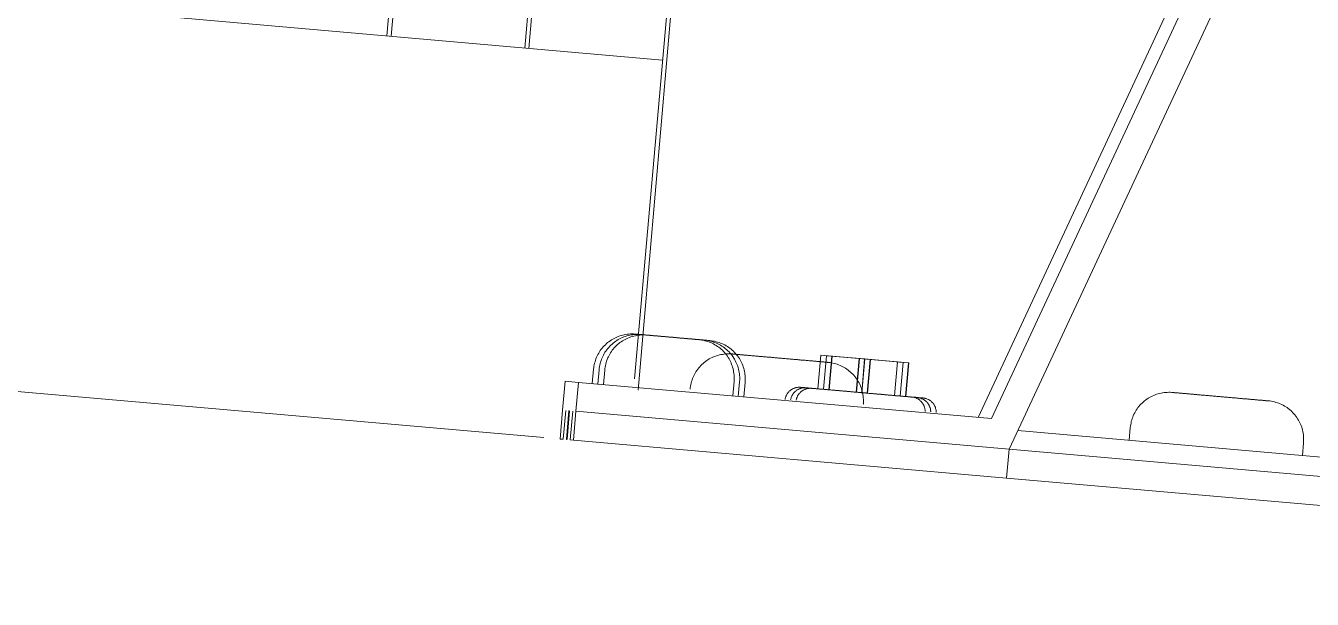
# Model space of a CAD drawing. Header units: metres. Extents: x 4238 to 4687, y -1 to 29.
# Drawn here: x 4342.2519 to 4342.385, y 16.7894 to 16.8488 of the extents above; entities that cross this region are included whole.
import ezdxf

# ---------------------------------------------------------------- set-up
doc = ezdxf.new("R2010")
doc.units = ezdxf.units.M
for name, color, linetype, lineweight in [('A-ROOF', 132, 'Continuous', 5), ('A-ROOF-PATT', 132, 'Continuous', 15), ('Q-SPCQ', 91, 'Continuous', 5)]:
    doc.layers.add(name, color=color, linetype=linetype, lineweight=lineweight)

# ---------------------------------------------------------------- blocks, each defined once
blk = doc.blocks.new('Static Line_Sayfa_Metal Deck_Pan Mount - Up to 15 _ pitch - Max 2 Users-1848787-SECTION - GRIDS C4-C5')
at = {"layer": 'Q-SPCQ'}
for p, q in [((4342.28969, 16.84768), (4342.29092, 16.86187)), ((4342.30396, 16.84643), (4342.30519, 16.86063)), ((4342.28925, 16.84772), (4342.29033, 16.85992)), ((4342.31527, 16.81106), (4342.31946, 16.85938)), ((4342.30353, 16.84647), (4342.3046, 16.85867)), ((4342.31489, 16.81222), (4342.31887, 16.85742)), ((4342.35045, 16.80823), (4342.37297, 16.85654)), ((4342.37435, 16.85642), (4342.35183, 16.80811)), ((4342.35366, 16.80494), (4342.37619, 16.85325)), ((4342.33387, 16.81119), (4342.33418, 16.81467)), ((4342.33388, 16.81119), (4342.33419, 16.81467)), ((4342.33814, 16.81433), (4342.33418, 16.81467)), ((4342.33418, 16.81467), (4342.33419, 16.81467)), ((4342.33419, 16.81467), (4342.33816, 16.81433)), ((4342.33475, 16.81462), (4342.33445, 16.81114)), ((4342.33476, 16.81462), (4342.33446, 16.81114)), ((4342.33871, 16.81428), (4342.33475, 16.81462)), ((4342.33475, 16.81462), (4342.33476, 16.81462)), ((4342.33476, 16.81462), (4342.33873, 16.81428)), ((4342.33533, 16.81457), (4342.33502, 16.81109)), ((4342.33534, 16.81457), (4342.33503, 16.81109)), ((4342.33929, 16.81423), (4342.33533, 16.81457)), ((4342.33533, 16.81457), (4342.33534, 16.81457)), ((4342.33534, 16.81457), (4342.33931, 16.81423)), ((4342.33783, 16.81084), (4342.33814, 16.81433)), ((4342.33816, 16.81433), (4342.33785, 16.81084)), ((4342.34211, 16.81398), (4342.33814, 16.81433)), ((4342.33816, 16.81433), (4342.34212, 16.81398)), ((4342.33841, 16.81079), (4342.33871, 16.81428)), ((4342.33873, 16.81428), (4342.33843, 16.81079)), ((4342.34268, 16.81393), (4342.33871, 16.81428)), ((4342.33873, 16.81428), (4342.34269, 16.81393)), ((4342.33898, 16.81074), (4342.33929, 16.81423)), ((4342.33931, 16.81423), (4342.339, 16.81074)), ((4342.34326, 16.81388), (4342.33929, 16.81423)), ((4342.33931, 16.81423), (4342.34327, 16.81388)), ((4342.3418, 16.81049), (4342.34211, 16.81398)), ((4342.34181, 16.81049), (4342.34212, 16.81398)), ((4342.34212, 16.81398), (4342.34211, 16.81398)), ((4342.34268, 16.81393), (4342.34238, 16.81044)), ((4342.34269, 16.81393), (4342.34239, 16.81044)), ((4342.34269, 16.81393), (4342.34268, 16.81393)), ((4342.31065, 16.81322), (4342.31052, 16.81173)), ((4342.31122, 16.81317), (4342.31109, 16.81168)), ((4342.3118, 16.81312), (4342.31167, 16.81163)), ((4342.34326, 16.81388), (4342.34295, 16.81039)), ((4342.34327, 16.81388), (4342.34296, 16.81039)), ((4342.34327, 16.81388), (4342.34326, 16.81388)), ((4342.30745, 16.80898), (4342.30771, 16.81197)), ((4342.30909, 16.81185), (4342.30771, 16.81197)), ((4342.30909, 16.81185), (4342.30883, 16.80886)), ((4342.35183, 16.80811), (4342.30909, 16.81185)), ((4342.32506, 16.81045), (4342.32519, 16.81195)), ((4342.32563, 16.8104), (4342.32576, 16.8119)), ((4342.32621, 16.81035), (4342.32634, 16.81185)), ((4342.33388, 16.81119), (4342.33387, 16.81119)), ((4342.33387, 16.81119), (4342.33783, 16.81084)), ((4342.33785, 16.81084), (4342.33388, 16.81119)), ((4342.33446, 16.81114), (4342.33445, 16.81114)), ((4342.33445, 16.81114), (4342.33841, 16.81079)), ((4342.33843, 16.81079), (4342.33446, 16.81114)), ((4342.33503, 16.81109), (4342.33502, 16.81109)), ((4342.33502, 16.81109), (4342.33898, 16.81074)), ((4342.339, 16.81074), (4342.33503, 16.81109)), ((4342.33783, 16.81084), (4342.3418, 16.81049)), ((4342.34181, 16.81049), (4342.33785, 16.81084)), ((4342.33841, 16.81079), (4342.34238, 16.81044)), ((4342.34239, 16.81044), (4342.33843, 16.81079)), ((4342.33898, 16.81074), (4342.34295, 16.81039)), ((4342.34296, 16.81039), (4342.339, 16.81074)), ((4342.3418, 16.81049), (4342.34181, 16.81049)), ((4342.34238, 16.81044), (4342.34239, 16.81044)), ((4342.34295, 16.81039), (4342.34296, 16.81039)), ((4342.30745, 16.80898), (4342.30719, 16.80599)), ((4342.30751, 16.80597), (4342.30777, 16.80895)), ((4342.3081, 16.80893), (4342.30784, 16.80594)), ((4342.30817, 16.80892), (4342.30791, 16.80593)), ((4342.30824, 16.8059), (4342.3085, 16.80889)), ((4342.30883, 16.80886), (4342.30857, 16.80587)), ((4342.30883, 16.80886), (4342.35366, 16.80494)), ((4342.30883, 16.80886), (4342.35366, 16.80494)), ((4342.30751, 16.80597), (4342.30719, 16.80599)), ((4342.30788, 16.80593), (4342.30784, 16.80594)), ((4342.30857, 16.80587), (4342.30824, 16.8059)), ((4342.5046, 16.79374), (4342.35456, 16.80687)), ((4342.36621, 16.80717), (4342.36609, 16.80586)), ((4342.3534, 16.80195), (4342.30857, 16.80587)), ((4342.35366, 16.80494), (4342.3534, 16.80195)), ((4342.50443, 16.79175), (4342.35366, 16.80494)), ((4342.51439, 16.79088), (4342.35366, 16.80494)), ((4342.38402, 16.80429), (4342.38414, 16.8056)), ((4342.51413, 16.78789), (4342.3534, 16.80195))]:
    blk.add_line(p, q, dxfattribs=at)
at = {"layer": 'Q-SPCQ', "flags": 128}
for points in [[(4342.31065, 16.81322), (4342.31067, 16.81338), (4342.31069, 16.81354), (4342.31072, 16.81369), (4342.31075, 16.81385), (4342.3108, 16.814), (4342.31085, 16.81416), (4342.3109, 16.81431), (4342.31096, 16.81446), (4342.31103, 16.8146), (4342.3111, 16.81474), (4342.31118, 16.81488), (4342.31126, 16.81502), (4342.31135, 16.81515), (4342.31144, 16.81528), (4342.31154, 16.81541), (4342.31164, 16.81553), (4342.31175, 16.81565), (4342.31187, 16.81576), (4342.31198, 16.81587), (4342.31211, 16.81597), (4342.31223, 16.81607), (4342.31236, 16.81616), (4342.3125, 16.81625), (4342.31263, 16.81634), (4342.31277, 16.81641), (4342.31292, 16.81648), (4342.31306, 16.81655), (4342.31321, 16.81661), (4342.31336, 16.81666), (4342.31351, 16.81671), (4342.31367, 16.81675), (4342.31382, 16.81679), (4342.31398, 16.81682), (4342.31414, 16.81684), (4342.3143, 16.81686), (4342.31446, 16.81687), (4342.31462, 16.81687), (4342.31478, 16.81687), (4342.31494, 16.81686), (4342.31498, 16.81686)], [(4342.31122, 16.81317), (4342.31124, 16.81333), (4342.31126, 16.81349), (4342.31129, 16.81364), (4342.31133, 16.8138), (4342.31137, 16.81395), (4342.31142, 16.81411), (4342.31147, 16.81426), (4342.31154, 16.81441), (4342.3116, 16.81455), (4342.31167, 16.81469), (4342.31175, 16.81483), (4342.31183, 16.81497), (4342.31192, 16.8151), (4342.31202, 16.81523), (4342.31212, 16.81536), (4342.31222, 16.81548), (4342.31233, 16.8156), (4342.31244, 16.81571), (4342.31256, 16.81582), (4342.31268, 16.81592), (4342.31281, 16.81602), (4342.31294, 16.81611), (4342.31307, 16.8162), (4342.31321, 16.81629), (4342.31335, 16.81636), (4342.31349, 16.81643), (4342.31364, 16.8165), (4342.31379, 16.81656), (4342.31394, 16.81661), (4342.31409, 16.81666), (4342.31424, 16.8167), (4342.3144, 16.81674), (4342.31456, 16.81677), (4342.31472, 16.81679), (4342.31487, 16.81681), (4342.31503, 16.81682), (4342.31519, 16.81682), (4342.31535, 16.81682), (4342.31551, 16.81681), (4342.31556, 16.81681)], [(4342.3118, 16.81312), (4342.31182, 16.81328), (4342.31184, 16.81344), (4342.31187, 16.81359), (4342.31191, 16.81375), (4342.31195, 16.8139), (4342.312, 16.81406), (4342.31205, 16.81421), (4342.31211, 16.81436), (4342.31218, 16.8145), (4342.31225, 16.81464), (4342.31233, 16.81478), (4342.31241, 16.81492), (4342.3125, 16.81505), (4342.31259, 16.81518), (4342.31269, 16.81531), (4342.3128, 16.81543), (4342.3129, 16.81555), (4342.31302, 16.81566), (4342.31314, 16.81577), (4342.31326, 16.81587), (4342.31338, 16.81597), (4342.31351, 16.81606), (4342.31365, 16.81615), (4342.31378, 16.81623), (4342.31392, 16.81631), (4342.31407, 16.81638), (4342.31421, 16.81645), (4342.31436, 16.81651), (4342.31451, 16.81656), (4342.31466, 16.81661), (4342.31482, 16.81665), (4342.31498, 16.81669), (4342.31513, 16.81672), (4342.31529, 16.81674), (4342.31545, 16.81676), (4342.31561, 16.81677), (4342.31577, 16.81677), (4342.31593, 16.81677), (4342.31609, 16.81676), (4342.31613, 16.81676)], [(4342.31498, 16.81686), (4342.31499, 16.81686), (4342.31501, 16.81685), (4342.31502, 16.81685), (4342.31505, 16.81685), (4342.31508, 16.81685), (4342.31511, 16.81684), (4342.31515, 16.81684), (4342.31519, 16.81684), (4342.31524, 16.81683), (4342.31529, 16.81683), (4342.31535, 16.81682), (4342.31542, 16.81682), (4342.31548, 16.81681), (4342.31556, 16.81681), (4342.31563, 16.8168), (4342.31571, 16.81679), (4342.3158, 16.81678), (4342.31589, 16.81678), (4342.31598, 16.81677), (4342.31607, 16.81676), (4342.31617, 16.81675), (4342.31628, 16.81674), (4342.31638, 16.81673), (4342.31649, 16.81672), (4342.3166, 16.81671), (4342.31672, 16.8167), (4342.31684, 16.81669), (4342.31695, 16.81668), (4342.31708, 16.81667), (4342.3172, 16.81666), (4342.31732, 16.81665), (4342.31745, 16.81664), (4342.31758, 16.81663), (4342.31771, 16.81662), (4342.31784, 16.81661), (4342.31797, 16.81659), (4342.3181, 16.81658), (4342.31823, 16.81657), (4342.31826, 16.81657)], [(4342.31828, 16.81657), (4342.31814, 16.81658), (4342.31801, 16.81659), (4342.31788, 16.8166), (4342.31775, 16.81661), (4342.31762, 16.81663), (4342.31749, 16.81664), (4342.31737, 16.81665), (4342.31724, 16.81666), (4342.31712, 16.81667), (4342.317, 16.81668), (4342.31687, 16.81669), (4342.31676, 16.8167), (4342.31664, 16.81671), (4342.31653, 16.81672), (4342.31642, 16.81673), (4342.31631, 16.81674), (4342.31621, 16.81675), (4342.31611, 16.81676), (4342.31601, 16.81677), (4342.31592, 16.81677), (4342.31583, 16.81678), (4342.31574, 16.81679), (4342.31566, 16.8168), (4342.31558, 16.8168), (4342.31551, 16.81681), (4342.31544, 16.81682), (4342.31537, 16.81682), (4342.31531, 16.81683), (4342.31526, 16.81683), (4342.31521, 16.81684), (4342.31516, 16.81684), (4342.31512, 16.81684), (4342.31509, 16.81685), (4342.31506, 16.81685), (4342.31503, 16.81685), (4342.31501, 16.81685), (4342.315, 16.81685), (4342.31499, 16.81686)], [(4342.31556, 16.81681), (4342.31557, 16.8168), (4342.31558, 16.8168), (4342.3156, 16.8168), (4342.31562, 16.8168), (4342.31565, 16.8168), (4342.31568, 16.81679), (4342.31572, 16.81679), (4342.31577, 16.81679), (4342.31582, 16.81678), (4342.31587, 16.81678), (4342.31593, 16.81677), (4342.31599, 16.81677), (4342.31606, 16.81676), (4342.31613, 16.81676), (4342.31621, 16.81675), (4342.31629, 16.81674), (4342.31637, 16.81673), (4342.31646, 16.81673), (4342.31655, 16.81672), (4342.31665, 16.81671), (4342.31675, 16.8167), (4342.31685, 16.81669), (4342.31696, 16.81668), (4342.31707, 16.81667), (4342.31718, 16.81666), (4342.31729, 16.81665), (4342.31741, 16.81664), (4342.31753, 16.81663), (4342.31765, 16.81662), (4342.31778, 16.81661), (4342.3179, 16.8166), (4342.31803, 16.81659), (4342.31815, 16.81658), (4342.31828, 16.81657), (4342.31841, 16.81656), (4342.31854, 16.81654), (4342.31868, 16.81653), (4342.31881, 16.81652), (4342.31883, 16.81652)], [(4342.31885, 16.81652), (4342.31872, 16.81653), (4342.31859, 16.81654), (4342.31846, 16.81655), (4342.31833, 16.81656), (4342.3182, 16.81657), (4342.31807, 16.81659), (4342.31794, 16.8166), (4342.31782, 16.81661), (4342.31769, 16.81662), (4342.31757, 16.81663), (4342.31745, 16.81664), (4342.31733, 16.81665), (4342.31722, 16.81666), (4342.3171, 16.81667), (4342.31699, 16.81668), (4342.31689, 16.81669), (4342.31678, 16.8167), (4342.31668, 16.81671), (4342.31658, 16.81672), (4342.31649, 16.81672), (4342.3164, 16.81673), (4342.31632, 16.81674), (4342.31623, 16.81675), (4342.31616, 16.81675), (4342.31608, 16.81676), (4342.31601, 16.81677), (4342.31595, 16.81677), (4342.31589, 16.81678), (4342.31583, 16.81678), (4342.31578, 16.81679), (4342.31574, 16.81679), (4342.3157, 16.81679), (4342.31566, 16.8168), (4342.31563, 16.8168), (4342.31561, 16.8168), (4342.31559, 16.8168), (4342.31557, 16.8168), (4342.31556, 16.81681)], [(4342.31613, 16.81676), (4342.31614, 16.81675), (4342.31616, 16.81675), (4342.31617, 16.81675), (4342.3162, 16.81675), (4342.31623, 16.81675), (4342.31626, 16.81674), (4342.3163, 16.81674), (4342.31634, 16.81674), (4342.31639, 16.81673), (4342.31645, 16.81673), (4342.3165, 16.81672), (4342.31657, 16.81672), (4342.31663, 16.81671), (4342.31671, 16.81671), (4342.31678, 16.8167), (4342.31686, 16.81669), (4342.31695, 16.81668), (4342.31704, 16.81668), (4342.31713, 16.81667), (4342.31722, 16.81666), (4342.31732, 16.81665), (4342.31743, 16.81664), (4342.31753, 16.81663), (4342.31764, 16.81662), (4342.31775, 16.81661), (4342.31787, 16.8166), (4342.31799, 16.81659), (4342.31811, 16.81658), (4342.31823, 16.81657), (4342.31835, 16.81656), (4342.31848, 16.81655), (4342.3186, 16.81654), (4342.31873, 16.81653), (4342.31886, 16.81652), (4342.31899, 16.81651), (4342.31912, 16.81649), (4342.31925, 16.81648), (4342.31938, 16.81647), (4342.31941, 16.81647)], [(4342.31943, 16.81647), (4342.31929, 16.81648), (4342.31916, 16.81649), (4342.31903, 16.8165), (4342.3189, 16.81651), (4342.31877, 16.81652), (4342.31864, 16.81654), (4342.31852, 16.81655), (4342.31839, 16.81656), (4342.31827, 16.81657), (4342.31815, 16.81658), (4342.31803, 16.81659), (4342.31791, 16.8166), (4342.31779, 16.81661), (4342.31768, 16.81662), (4342.31757, 16.81663), (4342.31746, 16.81664), (4342.31736, 16.81665), (4342.31726, 16.81666), (4342.31716, 16.81667), (4342.31707, 16.81667), (4342.31698, 16.81668), (4342.31689, 16.81669), (4342.31681, 16.8167), (4342.31673, 16.8167), (4342.31666, 16.81671), (4342.31659, 16.81672), (4342.31652, 16.81672), (4342.31646, 16.81673), (4342.31641, 16.81673), (4342.31636, 16.81674), (4342.31631, 16.81674), (4342.31627, 16.81674), (4342.31624, 16.81675), (4342.31621, 16.81675), (4342.31618, 16.81675), (4342.31616, 16.81675), (4342.31615, 16.81675), (4342.31614, 16.81676)], [(4342.31826, 16.81657), (4342.31839, 16.81656), (4342.31852, 16.81655), (4342.31865, 16.81654), (4342.31878, 16.81652), (4342.31891, 16.81651), (4342.31904, 16.8165), (4342.31917, 16.81649), (4342.31929, 16.81648), (4342.31942, 16.81647), (4342.31954, 16.81646), (4342.31966, 16.81645), (4342.31978, 16.81644), (4342.31989, 16.81643), (4342.32001, 16.81642), (4342.32012, 16.81641), (4342.32022, 16.8164), (4342.32033, 16.81639), (4342.32043, 16.81638), (4342.32052, 16.81637), (4342.32062, 16.81636), (4342.32071, 16.81636), (4342.32079, 16.81635), (4342.32088, 16.81634), (4342.32095, 16.81633), (4342.32103, 16.81633), (4342.3211, 16.81632), (4342.32116, 16.81632), (4342.32122, 16.81631), (4342.32128, 16.81631), (4342.32133, 16.8163), (4342.32137, 16.8163), (4342.32141, 16.81629), (4342.32145, 16.81629), (4342.32148, 16.81629), (4342.3215, 16.81629), (4342.32152, 16.81628), (4342.32154, 16.81628), (4342.32155, 16.81628)], [(4342.32155, 16.81628), (4342.32154, 16.81628), (4342.32153, 16.81628), (4342.32151, 16.81628), (4342.32149, 16.81629), (4342.32146, 16.81629), (4342.32142, 16.81629), (4342.32139, 16.8163), (4342.32134, 16.8163), (4342.32129, 16.8163), (4342.32124, 16.81631), (4342.32118, 16.81631), (4342.32112, 16.81632), (4342.32105, 16.81633), (4342.32098, 16.81633), (4342.3209, 16.81634), (4342.32082, 16.81635), (4342.32074, 16.81635), (4342.32065, 16.81636), (4342.32056, 16.81637), (4342.32046, 16.81638), (4342.32036, 16.81639), (4342.32026, 16.81639), (4342.32015, 16.8164), (4342.32004, 16.81641), (4342.31993, 16.81642), (4342.31982, 16.81643), (4342.3197, 16.81644), (4342.31958, 16.81645), (4342.31946, 16.81646), (4342.31933, 16.81648), (4342.31921, 16.81649), (4342.31908, 16.8165), (4342.31895, 16.81651), (4342.31883, 16.81652), (4342.3187, 16.81653), (4342.31856, 16.81654), (4342.31843, 16.81655), (4342.3183, 16.81657), (4342.31828, 16.81657)], [(4342.31883, 16.81652), (4342.31897, 16.81651), (4342.3191, 16.8165), (4342.31923, 16.81648), (4342.31936, 16.81647), (4342.31949, 16.81646), (4342.31962, 16.81645), (4342.31974, 16.81644), (4342.31987, 16.81643), (4342.31999, 16.81642), (4342.32011, 16.81641), (4342.32023, 16.8164), (4342.32035, 16.81639), (4342.32047, 16.81638), (4342.32058, 16.81637), (4342.32069, 16.81636), (4342.3208, 16.81635), (4342.3209, 16.81634), (4342.321, 16.81633), (4342.3211, 16.81632), (4342.32119, 16.81631), (4342.32128, 16.8163), (4342.32137, 16.8163), (4342.32145, 16.81629), (4342.32153, 16.81628), (4342.3216, 16.81628), (4342.32167, 16.81627), (4342.32174, 16.81627), (4342.3218, 16.81626), (4342.32185, 16.81626), (4342.3219, 16.81625), (4342.32195, 16.81625), (4342.32199, 16.81624), (4342.32202, 16.81624), (4342.32205, 16.81624), (4342.32208, 16.81624), (4342.3221, 16.81623), (4342.32211, 16.81623), (4342.32212, 16.81623)], [(4342.32213, 16.81623), (4342.32212, 16.81623), (4342.3221, 16.81623), (4342.32209, 16.81623), (4342.32206, 16.81624), (4342.32203, 16.81624), (4342.322, 16.81624), (4342.32196, 16.81625), (4342.32192, 16.81625), (4342.32187, 16.81625), (4342.32181, 16.81626), (4342.32176, 16.81626), (4342.32169, 16.81627), (4342.32163, 16.81627), (4342.32155, 16.81628), (4342.32148, 16.81629), (4342.3214, 16.81629), (4342.32131, 16.8163), (4342.32122, 16.81631), (4342.32113, 16.81632), (4342.32104, 16.81633), (4342.32094, 16.81634), (4342.32083, 16.81634), (4342.32073, 16.81635), (4342.32062, 16.81636), (4342.32051, 16.81637), (4342.32039, 16.81638), (4342.32027, 16.81639), (4342.32015, 16.8164), (4342.32003, 16.81641), (4342.31991, 16.81643), (4342.31978, 16.81644), (4342.31966, 16.81645), (4342.31953, 16.81646), (4342.3194, 16.81647), (4342.31927, 16.81648), (4342.31914, 16.81649), (4342.31901, 16.8165), (4342.31888, 16.81652), (4342.31885, 16.81652)], [(4342.31941, 16.81647), (4342.31954, 16.81646), (4342.31967, 16.81645), (4342.3198, 16.81643), (4342.31993, 16.81642), (4342.32006, 16.81641), (4342.32019, 16.8164), (4342.32032, 16.81639), (4342.32044, 16.81638), (4342.32057, 16.81637), (4342.32069, 16.81636), (4342.32081, 16.81635), (4342.32093, 16.81634), (4342.32104, 16.81633), (4342.32116, 16.81632), (4342.32127, 16.81631), (4342.32137, 16.8163), (4342.32148, 16.81629), (4342.32158, 16.81628), (4342.32168, 16.81627), (4342.32177, 16.81626), (4342.32186, 16.81625), (4342.32194, 16.81625), (4342.32203, 16.81624), (4342.3221, 16.81623), (4342.32218, 16.81623), (4342.32225, 16.81622), (4342.32231, 16.81621), (4342.32237, 16.81621), (4342.32243, 16.8162), (4342.32248, 16.8162), (4342.32252, 16.8162), (4342.32256, 16.81619), (4342.3226, 16.81619), (4342.32263, 16.81619), (4342.32265, 16.81618), (4342.32267, 16.81618), (4342.32269, 16.81618), (4342.3227, 16.81618)], [(4342.3227, 16.81618), (4342.32269, 16.81618), (4342.32268, 16.81618), (4342.32266, 16.81618), (4342.32264, 16.81619), (4342.32261, 16.81619), (4342.32258, 16.81619), (4342.32254, 16.8162), (4342.32249, 16.8162), (4342.32244, 16.8162), (4342.32239, 16.81621), (4342.32233, 16.81621), (4342.32227, 16.81622), (4342.3222, 16.81622), (4342.32213, 16.81623), (4342.32205, 16.81624), (4342.32197, 16.81624), (4342.32189, 16.81625), (4342.3218, 16.81626), (4342.32171, 16.81627), (4342.32161, 16.81628), (4342.32151, 16.81628), (4342.32141, 16.81629), (4342.3213, 16.8163), (4342.32119, 16.81631), (4342.32108, 16.81632), (4342.32097, 16.81633), (4342.32085, 16.81634), (4342.32073, 16.81635), (4342.32061, 16.81636), (4342.32048, 16.81637), (4342.32036, 16.81639), (4342.32023, 16.8164), (4342.32011, 16.81641), (4342.31998, 16.81642), (4342.31985, 16.81643), (4342.31972, 16.81644), (4342.31958, 16.81645), (4342.31945, 16.81646), (4342.31943, 16.81647)], [(4342.32155, 16.81628), (4342.32171, 16.81626), (4342.32187, 16.81624), (4342.32203, 16.81621), (4342.32218, 16.81617), (4342.32234, 16.81613), (4342.32249, 16.81608), (4342.32264, 16.81603), (4342.32279, 16.81597), (4342.32293, 16.8159), (4342.32308, 16.81583), (4342.32322, 16.81575), (4342.32335, 16.81567), (4342.32349, 16.81558), (4342.32362, 16.81549), (4342.32374, 16.81539), (4342.32386, 16.81528), (4342.32398, 16.81518), (4342.32409, 16.81506), (4342.3242, 16.81494), (4342.32431, 16.81482), (4342.3244, 16.8147), (4342.3245, 16.81457), (4342.32459, 16.81443), (4342.32467, 16.8143), (4342.32475, 16.81416), (4342.32482, 16.81401), (4342.32488, 16.81387), (4342.32494, 16.81372), (4342.325, 16.81357), (4342.32504, 16.81342), (4342.32509, 16.81326), (4342.32512, 16.8131), (4342.32515, 16.81295), (4342.32517, 16.81279), (4342.32519, 16.81263), (4342.3252, 16.81247), (4342.3252, 16.81231), (4342.3252, 16.81215), (4342.32519, 16.81199), (4342.32519, 16.81195)], [(4342.32213, 16.81623), (4342.32229, 16.81621), (4342.32245, 16.81619), (4342.3226, 16.81616), (4342.32276, 16.81612), (4342.32291, 16.81608), (4342.32306, 16.81603), (4342.32322, 16.81598), (4342.32336, 16.81592), (4342.32351, 16.81585), (4342.32365, 16.81578), (4342.32379, 16.8157), (4342.32393, 16.81562), (4342.32406, 16.81553), (4342.32419, 16.81544), (4342.32432, 16.81534), (4342.32444, 16.81523), (4342.32456, 16.81513), (4342.32467, 16.81501), (4342.32478, 16.81489), (4342.32488, 16.81477), (4342.32498, 16.81465), (4342.32507, 16.81452), (4342.32516, 16.81438), (4342.32524, 16.81425), (4342.32532, 16.81411), (4342.32539, 16.81396), (4342.32546, 16.81382), (4342.32552, 16.81367), (4342.32557, 16.81352), (4342.32562, 16.81337), (4342.32566, 16.81321), (4342.3257, 16.81305), (4342.32573, 16.8129), (4342.32575, 16.81274), (4342.32577, 16.81258), (4342.32578, 16.81242), (4342.32578, 16.81226), (4342.32578, 16.8121), (4342.32577, 16.81194), (4342.32576, 16.8119)], [(4342.3227, 16.81618), (4342.32286, 16.81616), (4342.32302, 16.81614), (4342.32318, 16.81611), (4342.32333, 16.81607), (4342.32349, 16.81603), (4342.32364, 16.81598), (4342.32379, 16.81593), (4342.32394, 16.81587), (4342.32408, 16.8158), (4342.32423, 16.81573), (4342.32437, 16.81565), (4342.3245, 16.81557), (4342.32464, 16.81548), (4342.32477, 16.81539), (4342.32489, 16.81529), (4342.32501, 16.81518), (4342.32513, 16.81508), (4342.32524, 16.81496), (4342.32535, 16.81484), (4342.32546, 16.81472), (4342.32555, 16.8146), (4342.32565, 16.81447), (4342.32574, 16.81433), (4342.32582, 16.8142), (4342.3259, 16.81406), (4342.32597, 16.81391), (4342.32603, 16.81377), (4342.32609, 16.81362), (4342.32615, 16.81347), (4342.32619, 16.81331), (4342.32624, 16.81316), (4342.32627, 16.813), (4342.3263, 16.81285), (4342.32632, 16.81269), (4342.32634, 16.81253), (4342.32635, 16.81237), (4342.32635, 16.81221), (4342.32635, 16.81205), (4342.32634, 16.81189), (4342.32634, 16.81185)], [(4342.32064, 16.81116), (4342.32066, 16.81132), (4342.32068, 16.81147), (4342.32071, 16.81163), (4342.32075, 16.81179), (4342.32079, 16.81194), (4342.32084, 16.8121), (4342.32089, 16.81225), (4342.32095, 16.81239), (4342.32102, 16.81254), (4342.32109, 16.81268), (4342.32117, 16.81282), (4342.32125, 16.81296), (4342.32134, 16.81309), (4342.32144, 16.81322), (4342.32154, 16.81335), (4342.32164, 16.81347), (4342.32175, 16.81359), (4342.32186, 16.8137), (4342.32198, 16.81381), (4342.3221, 16.81391), (4342.32223, 16.81401), (4342.32236, 16.81411), (4342.32249, 16.8142), (4342.32263, 16.81428), (4342.32277, 16.81436), (4342.32291, 16.81443), (4342.32306, 16.81449), (4342.32321, 16.81455), (4342.32336, 16.81461), (4342.32351, 16.81465), (4342.32367, 16.8147), (4342.32382, 16.81473), (4342.32398, 16.81476), (4342.32414, 16.81478), (4342.3243, 16.8148), (4342.32446, 16.81481), (4342.32462, 16.81481), (4342.32478, 16.81481), (4342.32494, 16.8148), (4342.32498, 16.8148)], [(4342.33493, 16.81393), (4342.33491, 16.81393), (4342.33489, 16.81393), (4342.33487, 16.81393), (4342.33483, 16.81394), (4342.33479, 16.81394), (4342.33474, 16.81395), (4342.33468, 16.81395), (4342.33461, 16.81396), (4342.33454, 16.81396), (4342.33446, 16.81397), (4342.33437, 16.81398), (4342.33427, 16.81399), (4342.33417, 16.814), (4342.33406, 16.81401), (4342.33395, 16.81402), (4342.33382, 16.81403), (4342.3337, 16.81404), (4342.33356, 16.81405), (4342.33342, 16.81406), (4342.33328, 16.81407), (4342.33313, 16.81409), (4342.33297, 16.8141), (4342.33281, 16.81411), (4342.33264, 16.81413), (4342.33247, 16.81414), (4342.3323, 16.81416), (4342.33212, 16.81417), (4342.33194, 16.81419), (4342.33176, 16.81421), (4342.33157, 16.81422), (4342.33138, 16.81424), (4342.33119, 16.81426), (4342.331, 16.81427), (4342.3308, 16.81429), (4342.33061, 16.81431), (4342.33041, 16.81433), (4342.33021, 16.81434), (4342.33001, 16.81436), (4342.32981, 16.81438), (4342.32961, 16.81439), (4342.32941, 16.81441), (4342.32922, 16.81443), (4342.32902, 16.81445), (4342.32883, 16.81446), (4342.32863, 16.81448), (4342.32844, 16.8145), (4342.32825, 16.81451), (4342.32807, 16.81453), (4342.32789, 16.81455), (4342.32771, 16.81456), (4342.32753, 16.81458), (4342.32736, 16.81459), (4342.32719, 16.81461), (4342.32703, 16.81462), (4342.32687, 16.81463), (4342.32672, 16.81465), (4342.32657, 16.81466), (4342.32643, 16.81467), (4342.32629, 16.81469), (4342.32616, 16.8147), (4342.32603, 16.81471), (4342.32591, 16.81472), (4342.3258, 16.81473), (4342.32569, 16.81474), (4342.3256, 16.81475), (4342.3255, 16.81475), (4342.32542, 16.81476), (4342.32534, 16.81477), (4342.32527, 16.81477), (4342.32521, 16.81478), (4342.32515, 16.81478), (4342.3251, 16.81479), (4342.32506, 16.81479), (4342.32503, 16.8148), (4342.32501, 16.8148), (4342.32499, 16.8148), (4342.32498, 16.8148)], [(4342.32499, 16.8148), (4342.325, 16.8148), (4342.32502, 16.8148), (4342.32505, 16.81479), (4342.32508, 16.81479), (4342.32513, 16.81479), (4342.32518, 16.81478), (4342.32524, 16.81478), (4342.3253, 16.81477), (4342.32538, 16.81477), (4342.32546, 16.81476), (4342.32555, 16.81475), (4342.32564, 16.81474), (4342.32574, 16.81473), (4342.32585, 16.81472), (4342.32597, 16.81471), (4342.32609, 16.8147), (4342.32622, 16.81469), (4342.32635, 16.81468), (4342.32649, 16.81467), (4342.32664, 16.81465), (4342.32679, 16.81464), (4342.32694, 16.81463), (4342.3271, 16.81461), (4342.32727, 16.8146), (4342.32744, 16.81458), (4342.32761, 16.81457), (4342.32779, 16.81455), (4342.32797, 16.81454), (4342.32815, 16.81452), (4342.32834, 16.81451), (4342.32853, 16.81449), (4342.32872, 16.81447), (4342.32892, 16.81446), (4342.32911, 16.81444), (4342.32931, 16.81442), (4342.32951, 16.8144), (4342.3297, 16.81439), (4342.3299, 16.81437), (4342.3301, 16.81435), (4342.3303, 16.81433), (4342.3305, 16.81432), (4342.3307, 16.8143), (4342.33089, 16.81428), (4342.33109, 16.81427), (4342.33128, 16.81425), (4342.33147, 16.81423), (4342.33166, 16.81422), (4342.33184, 16.8142), (4342.33203, 16.81418), (4342.33221, 16.81417), (4342.33238, 16.81415), (4342.33255, 16.81414), (4342.33272, 16.81412), (4342.33288, 16.81411), (4342.33304, 16.81409), (4342.3332, 16.81408), (4342.33334, 16.81407), (4342.33349, 16.81406), (4342.33362, 16.81404), (4342.33376, 16.81403), (4342.33388, 16.81402), (4342.334, 16.81401), (4342.33411, 16.814), (4342.33422, 16.81399), (4342.33432, 16.81398), (4342.33441, 16.81397), (4342.33449, 16.81397), (4342.33457, 16.81396), (4342.33464, 16.81395), (4342.33471, 16.81395), (4342.33476, 16.81394), (4342.33481, 16.81394), (4342.33485, 16.81394), (4342.33488, 16.81393), (4342.3349, 16.81393), (4342.33492, 16.81393), (4342.33493, 16.81393)], [(4342.33493, 16.81393), (4342.33509, 16.81391), (4342.33525, 16.81389), (4342.33541, 16.81386), (4342.33556, 16.81382), (4342.33572, 16.81378), (4342.33587, 16.81373), (4342.33602, 16.81368), (4342.33617, 16.81362), (4342.33631, 16.81355), (4342.33646, 16.81348), (4342.3366, 16.8134), (4342.33673, 16.81332), (4342.33687, 16.81323), (4342.337, 16.81313), (4342.33712, 16.81303), (4342.33725, 16.81293), (4342.33736, 16.81282), (4342.33748, 16.81271), (4342.33758, 16.81259), (4342.33769, 16.81247), (4342.33779, 16.81234), (4342.33788, 16.81221), (4342.33797, 16.81208), (4342.33805, 16.81194), (4342.33813, 16.8118), (4342.3382, 16.81166), (4342.33827, 16.81151), (4342.33833, 16.81136), (4342.33838, 16.81121), (4342.33843, 16.81106), (4342.33847, 16.8109), (4342.33851, 16.81075), (4342.33853, 16.81059), (4342.33856, 16.81043), (4342.33857, 16.81027), (4342.33858, 16.81011), (4342.33859, 16.80995), (4342.33859, 16.80979), (4342.33858, 16.80963), (4342.33857, 16.80959)], [(4342.33047, 16.8101), (4342.33048, 16.81016), (4342.33049, 16.81022), (4342.33051, 16.81028), (4342.33053, 16.81033), (4342.33055, 16.81039), (4342.33057, 16.81044), (4342.3306, 16.8105), (4342.33062, 16.81055), (4342.33065, 16.81061), (4342.33068, 16.81066), (4342.33072, 16.81071), (4342.33075, 16.81076), (4342.33079, 16.8108), (4342.33083, 16.81085), (4342.33087, 16.81089), (4342.33091, 16.81093), (4342.33096, 16.81097), (4342.331, 16.81101), (4342.33105, 16.81105), (4342.3311, 16.81109), (4342.33115, 16.81112), (4342.3312, 16.81115), (4342.33125, 16.81118), (4342.33131, 16.81121), (4342.33136, 16.81123), (4342.33142, 16.81125), (4342.33147, 16.81127), (4342.33153, 16.81129), (4342.33159, 16.81131), (4342.33165, 16.81132), (4342.3317, 16.81133), (4342.33176, 16.81134), (4342.33182, 16.81135), (4342.33188, 16.81135), (4342.33194, 16.81135), (4342.332, 16.81135), (4342.33206, 16.81135), (4342.33208, 16.81134)], [(4342.33105, 16.81005), (4342.33106, 16.81011), (4342.33107, 16.81017), (4342.33109, 16.81023), (4342.3311, 16.81028), (4342.33112, 16.81034), (4342.33115, 16.81039), (4342.33117, 16.81045), (4342.3312, 16.8105), (4342.33123, 16.81056), (4342.33126, 16.81061), (4342.33129, 16.81066), (4342.33133, 16.8107), (4342.33136, 16.81075), (4342.3314, 16.8108), (4342.33144, 16.81084), (4342.33149, 16.81088), (4342.33153, 16.81092), (4342.33158, 16.81096), (4342.33162, 16.811), (4342.33167, 16.81104), (4342.33172, 16.81107), (4342.33177, 16.8111), (4342.33183, 16.81113), (4342.33188, 16.81116), (4342.33194, 16.81118), (4342.33199, 16.8112), (4342.33205, 16.81122), (4342.3321, 16.81124), (4342.33216, 16.81126), (4342.33222, 16.81127), (4342.33228, 16.81128), (4342.33234, 16.81129), (4342.3324, 16.8113), (4342.33246, 16.8113), (4342.33252, 16.8113), (4342.33258, 16.8113), (4342.33264, 16.8113), (4342.33265, 16.81129)], [(4342.33162, 16.81), (4342.33163, 16.81006), (4342.33165, 16.81012), (4342.33166, 16.81018), (4342.33168, 16.81023), (4342.3317, 16.81029), (4342.33172, 16.81034), (4342.33175, 16.8104), (4342.33177, 16.81045), (4342.3318, 16.8105), (4342.33183, 16.81056), (4342.33187, 16.81061), (4342.3319, 16.81065), (4342.33194, 16.8107), (4342.33198, 16.81075), (4342.33202, 16.81079), (4342.33206, 16.81083), (4342.33211, 16.81087), (4342.33215, 16.81091), (4342.3322, 16.81095), (4342.33225, 16.81099), (4342.3323, 16.81102), (4342.33235, 16.81105), (4342.3324, 16.81108), (4342.33246, 16.8111), (4342.33251, 16.81113), (4342.33257, 16.81115), (4342.33262, 16.81117), (4342.33268, 16.81119), (4342.33274, 16.81121), (4342.3328, 16.81122), (4342.33286, 16.81123), (4342.33291, 16.81124), (4342.33297, 16.81124), (4342.33303, 16.81125), (4342.33309, 16.81125), (4342.33315, 16.81125), (4342.33321, 16.81125), (4342.33323, 16.81124)], [(4342.33208, 16.81134), (4342.3321, 16.81134), (4342.33212, 16.81134), (4342.33215, 16.81134), (4342.33219, 16.81133), (4342.33224, 16.81133), (4342.3323, 16.81133), (4342.33237, 16.81132), (4342.33245, 16.81131), (4342.33253, 16.81131), (4342.33263, 16.8113), (4342.33273, 16.81129), (4342.33284, 16.81128), (4342.33296, 16.81127), (4342.33309, 16.81126), (4342.33322, 16.81125), (4342.33336, 16.81123), (4342.33351, 16.81122), (4342.33367, 16.81121), (4342.33383, 16.81119), (4342.334, 16.81118), (4342.33417, 16.81116), (4342.33435, 16.81115), (4342.33454, 16.81113), (4342.33473, 16.81111), (4342.33493, 16.8111), (4342.33513, 16.81108), (4342.33533, 16.81106), (4342.33554, 16.81104), (4342.33575, 16.81102), (4342.33597, 16.811), (4342.33619, 16.81099), (4342.33641, 16.81097)], [(4342.33786, 16.81084), (4342.33763, 16.81086), (4342.3374, 16.81088), (4342.33717, 16.8109), (4342.33694, 16.81092), (4342.33671, 16.81094), (4342.33649, 16.81096), (4342.33626, 16.81098), (4342.33604, 16.811), (4342.33583, 16.81102), (4342.33561, 16.81104), (4342.3354, 16.81105), (4342.33519, 16.81107), (4342.33499, 16.81109), (4342.33479, 16.81111), (4342.3346, 16.81112), (4342.33441, 16.81114), (4342.33423, 16.81116), (4342.33405, 16.81117), (4342.33388, 16.81119), (4342.33372, 16.8112), (4342.33356, 16.81122), (4342.33341, 16.81123), (4342.33327, 16.81124), (4342.33313, 16.81125), (4342.333, 16.81126), (4342.33288, 16.81127), (4342.33277, 16.81128), (4342.33266, 16.81129), (4342.33256, 16.8113), (4342.33248, 16.81131), (4342.3324, 16.81132), (4342.33233, 16.81132), (4342.33226, 16.81133), (4342.33221, 16.81133), (4342.33217, 16.81134), (4342.33213, 16.81134), (4342.3321, 16.81134), (4342.33209, 16.81134), (4342.33208, 16.81134)], [(4342.33266, 16.81129), (4342.33267, 16.81129), (4342.3327, 16.81129), (4342.33273, 16.81129), (4342.33277, 16.81128), (4342.33282, 16.81128), (4342.33288, 16.81127), (4342.33295, 16.81127), (4342.33302, 16.81126), (4342.33311, 16.81125), (4342.3332, 16.81125), (4342.33331, 16.81124), (4342.33342, 16.81123), (4342.33354, 16.81122), (4342.33366, 16.81121), (4342.3338, 16.81119), (4342.33394, 16.81118), (4342.33409, 16.81117), (4342.33424, 16.81116), (4342.3344, 16.81114), (4342.33457, 16.81113), (4342.33475, 16.81111), (4342.33493, 16.8111), (4342.33511, 16.81108), (4342.3353, 16.81106), (4342.3355, 16.81105), (4342.3357, 16.81103), (4342.33591, 16.81101), (4342.33612, 16.81099), (4342.33633, 16.81097), (4342.33655, 16.81095), (4342.33677, 16.81094), (4342.33699, 16.81092), (4342.33721, 16.8109), (4342.33744, 16.81088), (4342.33767, 16.81086), (4342.3379, 16.81084), (4342.33812, 16.81082), (4342.33836, 16.8108), (4342.3384, 16.81079)], [(4342.33843, 16.81079), (4342.3382, 16.81081), (4342.33797, 16.81083), (4342.33774, 16.81085), (4342.33751, 16.81087), (4342.33729, 16.81089), (4342.33706, 16.81091), (4342.33684, 16.81093), (4342.33662, 16.81095), (4342.3364, 16.81097), (4342.33619, 16.81099), (4342.33598, 16.811), (4342.33577, 16.81102), (4342.33557, 16.81104), (4342.33537, 16.81106), (4342.33518, 16.81107), (4342.33499, 16.81109), (4342.33481, 16.81111), (4342.33463, 16.81112), (4342.33446, 16.81114), (4342.33429, 16.81115), (4342.33414, 16.81117), (4342.33399, 16.81118), (4342.33384, 16.81119), (4342.33371, 16.8112), (4342.33358, 16.81121), (4342.33346, 16.81122), (4342.33334, 16.81123), (4342.33324, 16.81124), (4342.33314, 16.81125), (4342.33305, 16.81126), (4342.33297, 16.81127), (4342.3329, 16.81127), (4342.33284, 16.81128), (4342.33279, 16.81128), (4342.33274, 16.81129), (4342.33271, 16.81129), (4342.33268, 16.81129), (4342.33266, 16.81129), (4342.33266, 16.81129)], [(4342.33323, 16.81124), (4342.33325, 16.81124), (4342.33327, 16.81124), (4342.3333, 16.81124), (4342.33335, 16.81123), (4342.3334, 16.81123), (4342.33345, 16.81122), (4342.33352, 16.81122), (4342.3336, 16.81121), (4342.33369, 16.8112), (4342.33378, 16.8112), (4342.33388, 16.81119), (4342.33399, 16.81118), (4342.33411, 16.81117), (4342.33424, 16.81116), (4342.33437, 16.81114), (4342.33451, 16.81113), (4342.33466, 16.81112), (4342.33482, 16.81111), (4342.33498, 16.81109), (4342.33515, 16.81108), (4342.33532, 16.81106), (4342.3355, 16.81105), (4342.33569, 16.81103), (4342.33588, 16.81101), (4342.33608, 16.811), (4342.33628, 16.81098), (4342.33648, 16.81096), (4342.33669, 16.81094), (4342.3369, 16.81092), (4342.33712, 16.8109), (4342.33734, 16.81088), (4342.33756, 16.81087), (4342.33779, 16.81085), (4342.33801, 16.81083), (4342.33824, 16.81081), (4342.33847, 16.81079), (4342.3387, 16.81077), (4342.33893, 16.81075), (4342.33898, 16.81074)], [(4342.33901, 16.81074), (4342.33878, 16.81076), (4342.33855, 16.81078), (4342.33832, 16.8108), (4342.33809, 16.81082), (4342.33786, 16.81084), (4342.33764, 16.81086), (4342.33741, 16.81088), (4342.33719, 16.8109), (4342.33698, 16.81092), (4342.33676, 16.81094), (4342.33655, 16.81095), (4342.33634, 16.81097), (4342.33614, 16.81099), (4342.33594, 16.81101), (4342.33575, 16.81102), (4342.33556, 16.81104), (4342.33538, 16.81106), (4342.3352, 16.81107), (4342.33503, 16.81109), (4342.33487, 16.8111), (4342.33471, 16.81111), (4342.33456, 16.81113), (4342.33442, 16.81114), (4342.33428, 16.81115), (4342.33415, 16.81116), (4342.33403, 16.81117), (4342.33392, 16.81118), (4342.33381, 16.81119), (4342.33372, 16.8112), (4342.33363, 16.81121), (4342.33355, 16.81122), (4342.33348, 16.81122), (4342.33341, 16.81123), (4342.33336, 16.81123), (4342.33332, 16.81124), (4342.33328, 16.81124), (4342.33326, 16.81124), (4342.33324, 16.81124), (4342.33323, 16.81124)], [(4342.33642, 16.81097), (4342.33664, 16.81095), (4342.33686, 16.81093), (4342.33709, 16.81091), (4342.33732, 16.81089), (4342.33755, 16.81087), (4342.33778, 16.81085), (4342.33783, 16.81084)], [(4342.33783, 16.81084), (4342.33806, 16.81082), (4342.33829, 16.8108), (4342.33852, 16.81078), (4342.33875, 16.81076), (4342.33897, 16.81074), (4342.3392, 16.81072), (4342.33942, 16.8107), (4342.33964, 16.81068), (4342.33986, 16.81066), (4342.34007, 16.81065), (4342.34028, 16.81063), (4342.34049, 16.81061), (4342.34069, 16.81059), (4342.34089, 16.81057), (4342.34108, 16.81056), (4342.34127, 16.81054), (4342.34145, 16.81052), (4342.34163, 16.81051), (4342.3418, 16.81049), (4342.34197, 16.81048), (4342.34212, 16.81047), (4342.34227, 16.81045), (4342.34242, 16.81044), (4342.34255, 16.81043), (4342.34268, 16.81042), (4342.3428, 16.81041), (4342.34292, 16.8104), (4342.34302, 16.81039), (4342.34312, 16.81038), (4342.34321, 16.81037), (4342.34329, 16.81036), (4342.34336, 16.81036), (4342.34342, 16.81035), (4342.34347, 16.81035), (4342.34352, 16.81034), (4342.34355, 16.81034), (4342.34358, 16.81034), (4342.3436, 16.81034), (4342.3436, 16.81034)], [(4342.3436, 16.81034), (4342.34359, 16.81034), (4342.34356, 16.81034), (4342.34353, 16.81034), (4342.34349, 16.81035), (4342.34344, 16.81035), (4342.34338, 16.81036), (4342.34331, 16.81036), (4342.34324, 16.81037), (4342.34315, 16.81038), (4342.34306, 16.81038), (4342.34295, 16.81039), (4342.34284, 16.8104), (4342.34272, 16.81041), (4342.3426, 16.81042), (4342.34246, 16.81044), (4342.34232, 16.81045), (4342.34217, 16.81046), (4342.34202, 16.81048), (4342.34186, 16.81049), (4342.34169, 16.8105), (4342.34151, 16.81052), (4342.34133, 16.81054), (4342.34115, 16.81055), (4342.34096, 16.81057), (4342.34076, 16.81059), (4342.34056, 16.8106), (4342.34035, 16.81062), (4342.34014, 16.81064), (4342.33993, 16.81066), (4342.33971, 16.81068), (4342.33949, 16.8107), (4342.33927, 16.81072), (4342.33905, 16.81074), (4342.33882, 16.81076), (4342.33859, 16.81077), (4342.33836, 16.8108), (4342.33813, 16.81082), (4342.3379, 16.81084), (4342.33786, 16.81084)], [(4342.3384, 16.81079), (4342.33863, 16.81077), (4342.33886, 16.81075), (4342.33909, 16.81073), (4342.33932, 16.81071), (4342.33955, 16.81069), (4342.33977, 16.81067), (4342.34, 16.81065), (4342.34022, 16.81063), (4342.34043, 16.81061), (4342.34065, 16.8106), (4342.34086, 16.81058), (4342.34107, 16.81056), (4342.34127, 16.81054), (4342.34147, 16.81052), (4342.34166, 16.81051), (4342.34185, 16.81049), (4342.34203, 16.81047), (4342.34221, 16.81046), (4342.34238, 16.81044), (4342.34254, 16.81043), (4342.3427, 16.81042), (4342.34285, 16.8104), (4342.34299, 16.81039), (4342.34313, 16.81038), (4342.34326, 16.81037), (4342.34338, 16.81036), (4342.34349, 16.81035), (4342.3436, 16.81034), (4342.34369, 16.81033), (4342.34378, 16.81032), (4342.34386, 16.81031), (4342.34393, 16.81031), (4342.344, 16.8103), (4342.34405, 16.8103), (4342.34409, 16.81029), (4342.34413, 16.81029), (4342.34416, 16.81029), (4342.34417, 16.81029), (4342.34418, 16.81029)], [(4342.34418, 16.81029), (4342.34416, 16.81029), (4342.34414, 16.81029), (4342.34411, 16.81029), (4342.34407, 16.8103), (4342.34401, 16.8103), (4342.34396, 16.81031), (4342.34389, 16.81031), (4342.34381, 16.81032), (4342.34373, 16.81033), (4342.34363, 16.81033), (4342.34353, 16.81034), (4342.34342, 16.81035), (4342.3433, 16.81036), (4342.34317, 16.81037), (4342.34304, 16.81039), (4342.3429, 16.8104), (4342.34275, 16.81041), (4342.34259, 16.81043), (4342.34243, 16.81044), (4342.34226, 16.81045), (4342.34209, 16.81047), (4342.34191, 16.81049), (4342.34172, 16.8105), (4342.34153, 16.81052), (4342.34133, 16.81054), (4342.34113, 16.81055), (4342.34093, 16.81057), (4342.34072, 16.81059), (4342.34051, 16.81061), (4342.34029, 16.81063), (4342.34007, 16.81065), (4342.33985, 16.81067), (4342.33962, 16.81068), (4342.3394, 16.8107), (4342.33917, 16.81072), (4342.33894, 16.81074), (4342.33871, 16.81076), (4342.33848, 16.81079), (4342.33843, 16.81079)], [(4342.33898, 16.81074), (4342.33921, 16.81072), (4342.33944, 16.8107), (4342.33967, 16.81068), (4342.3399, 16.81066), (4342.34012, 16.81064), (4342.34035, 16.81062), (4342.34057, 16.8106), (4342.34079, 16.81058), (4342.34101, 16.81056), (4342.34122, 16.81054), (4342.34143, 16.81053), (4342.34164, 16.81051), (4342.34184, 16.81049), (4342.34204, 16.81047), (4342.34223, 16.81046), (4342.34242, 16.81044), (4342.34261, 16.81042), (4342.34278, 16.81041), (4342.34295, 16.81039), (4342.34312, 16.81038), (4342.34327, 16.81037), (4342.34343, 16.81035), (4342.34357, 16.81034), (4342.34371, 16.81033), (4342.34383, 16.81032), (4342.34396, 16.81031), (4342.34407, 16.8103), (4342.34417, 16.81029), (4342.34427, 16.81028), (4342.34436, 16.81027), (4342.34444, 16.81026), (4342.34451, 16.81026), (4342.34457, 16.81025), (4342.34462, 16.81025), (4342.34467, 16.81024), (4342.3447, 16.81024), (4342.34473, 16.81024), (4342.34475, 16.81024), (4342.34475, 16.81024)], [(4342.34475, 16.81024), (4342.34474, 16.81024), (4342.34471, 16.81024), (4342.34468, 16.81024), (4342.34464, 16.81025), (4342.34459, 16.81025), (4342.34453, 16.81026), (4342.34446, 16.81026), (4342.34439, 16.81027), (4342.3443, 16.81028), (4342.34421, 16.81028), (4342.3441, 16.81029), (4342.34399, 16.8103), (4342.34388, 16.81031), (4342.34375, 16.81032), (4342.34362, 16.81034), (4342.34347, 16.81035), (4342.34333, 16.81036), (4342.34317, 16.81037), (4342.34301, 16.81039), (4342.34284, 16.8104), (4342.34266, 16.81042), (4342.34248, 16.81043), (4342.3423, 16.81045), (4342.34211, 16.81047), (4342.34191, 16.81048), (4342.34171, 16.8105), (4342.3415, 16.81052), (4342.34129, 16.81054), (4342.34108, 16.81056), (4342.34086, 16.81058), (4342.34065, 16.8106), (4342.34042, 16.81062), (4342.3402, 16.81063), (4342.33997, 16.81065), (4342.33974, 16.81067), (4342.33952, 16.81069), (4342.33929, 16.81071), (4342.33906, 16.81073), (4342.33901, 16.81074)], [(4342.3436, 16.81034), (4342.34366, 16.81033), (4342.34372, 16.81032), (4342.34378, 16.81031), (4342.34384, 16.8103), (4342.3439, 16.81028), (4342.34396, 16.81026), (4342.34401, 16.81024), (4342.34407, 16.81022), (4342.34412, 16.81019), (4342.34418, 16.81017), (4342.34423, 16.81014), (4342.34428, 16.81011), (4342.34433, 16.81007), (4342.34438, 16.81004), (4342.34443, 16.81), (4342.34447, 16.80996), (4342.34452, 16.80992), (4342.34456, 16.80988), (4342.3446, 16.80984), (4342.34464, 16.80979), (4342.34467, 16.80974), (4342.34471, 16.80969), (4342.34474, 16.80964), (4342.34477, 16.80959), (4342.3448, 16.80954), (4342.34483, 16.80949), (4342.34485, 16.80943), (4342.34488, 16.80938), (4342.3449, 16.80932), (4342.34491, 16.80926), (4342.34493, 16.8092), (4342.34494, 16.80915), (4342.34495, 16.80909), (4342.34496, 16.80903), (4342.34497, 16.80897), (4342.34497, 16.80891), (4342.34497, 16.80885)], [(4342.34418, 16.81029), (4342.34424, 16.81028), (4342.3443, 16.81027), (4342.34436, 16.81026), (4342.34442, 16.81025), (4342.34447, 16.81023), (4342.34453, 16.81021), (4342.34459, 16.81019), (4342.34464, 16.81017), (4342.3447, 16.81014), (4342.34475, 16.81012), (4342.3448, 16.81009), (4342.34486, 16.81006), (4342.34491, 16.81002), (4342.34495, 16.80999), (4342.345, 16.80995), (4342.34505, 16.80991), (4342.34509, 16.80987), (4342.34513, 16.80983), (4342.34517, 16.80979), (4342.34521, 16.80974), (4342.34525, 16.80969), (4342.34528, 16.80964), (4342.34532, 16.80959), (4342.34535, 16.80954), (4342.34538, 16.80949), (4342.3454, 16.80944), (4342.34543, 16.80938), (4342.34545, 16.80933), (4342.34547, 16.80927), (4342.34549, 16.80921), (4342.34551, 16.80915), (4342.34552, 16.8091), (4342.34553, 16.80904), (4342.34554, 16.80898), (4342.34554, 16.80892), (4342.34555, 16.80886), (4342.34555, 16.8088)], [(4342.34476, 16.81024), (4342.34482, 16.81023), (4342.34487, 16.81022), (4342.34493, 16.81021), (4342.34499, 16.8102), (4342.34505, 16.81018), (4342.34511, 16.81016), (4342.34516, 16.81014), (4342.34522, 16.81012), (4342.34527, 16.81009), (4342.34533, 16.81007), (4342.34538, 16.81004), (4342.34543, 16.81001), (4342.34548, 16.80997), (4342.34553, 16.80994), (4342.34558, 16.8099), (4342.34562, 16.80986), (4342.34567, 16.80982), (4342.34571, 16.80978), (4342.34575, 16.80973), (4342.34579, 16.80969), (4342.34582, 16.80964), (4342.34586, 16.80959), (4342.34589, 16.80954), (4342.34592, 16.80949), (4342.34595, 16.80944), (4342.34598, 16.80939), (4342.346, 16.80933), (4342.34603, 16.80928), (4342.34605, 16.80922), (4342.34606, 16.80916), (4342.34608, 16.8091), (4342.34609, 16.80904), (4342.3461, 16.80899), (4342.34611, 16.80893), (4342.34612, 16.80887), (4342.34612, 16.80881), (4342.34612, 16.80875)], [(4342.36621, 16.80717), (4342.36622, 16.80733), (4342.36625, 16.80749), (4342.36628, 16.80765), (4342.36631, 16.8078), (4342.36636, 16.80796), (4342.3664, 16.80811), (4342.36646, 16.80826), (4342.36652, 16.80841), (4342.36659, 16.80855), (4342.36666, 16.8087), (4342.36674, 16.80884), (4342.36682, 16.80897), (4342.36691, 16.80911), (4342.367, 16.80924), (4342.3671, 16.80936), (4342.36721, 16.80949), (4342.36731, 16.8096), (4342.36743, 16.80972), (4342.36755, 16.80982), (4342.36767, 16.80993), (4342.36779, 16.81003), (4342.36792, 16.81012), (4342.36806, 16.81021), (4342.3682, 16.81029), (4342.36834, 16.81037), (4342.36848, 16.81044), (4342.36863, 16.81051), (4342.36877, 16.81057), (4342.36892, 16.81062), (4342.36908, 16.81067), (4342.36923, 16.81071), (4342.36939, 16.81075), (4342.36955, 16.81077), (4342.36971, 16.8108), (4342.36986, 16.81081), (4342.37002, 16.81082), (4342.37018, 16.81083), (4342.37035, 16.81083), (4342.37051, 16.81082), (4342.37055, 16.81081)], [(4342.37055, 16.81081), (4342.37056, 16.81081), (4342.37058, 16.81081), (4342.37061, 16.81081), (4342.37065, 16.8108), (4342.37069, 16.8108), (4342.37074, 16.8108), (4342.3708, 16.81079), (4342.37087, 16.81079), (4342.37094, 16.81078), (4342.37102, 16.81077), (4342.37111, 16.81076), (4342.37121, 16.81076), (4342.37131, 16.81075), (4342.37142, 16.81074), (4342.37153, 16.81073), (4342.37165, 16.81072), (4342.37178, 16.81071), (4342.37192, 16.81069), (4342.37206, 16.81068), (4342.3722, 16.81067), (4342.37235, 16.81066), (4342.37251, 16.81064), (4342.37267, 16.81063), (4342.37283, 16.81061), (4342.373, 16.8106), (4342.37318, 16.81058), (4342.37335, 16.81057), (4342.37354, 16.81055), (4342.37372, 16.81054), (4342.37391, 16.81052), (4342.3741, 16.8105), (4342.37429, 16.81049), (4342.37448, 16.81047), (4342.37468, 16.81045), (4342.37487, 16.81043), (4342.37507, 16.81042), (4342.37527, 16.8104), (4342.37547, 16.81038), (4342.37567, 16.81037), (4342.37587, 16.81035), (4342.37606, 16.81033), (4342.37626, 16.81031), (4342.37646, 16.8103), (4342.37665, 16.81028), (4342.37684, 16.81026), (4342.37704, 16.81025), (4342.37722, 16.81023), (4342.37741, 16.81021), (4342.37759, 16.8102), (4342.37777, 16.81018), (4342.37795, 16.81017), (4342.37812, 16.81015), (4342.37829, 16.81014), (4342.37845, 16.81012), (4342.37861, 16.81011), (4342.37876, 16.81009), (4342.37891, 16.81008), (4342.37905, 16.81007), (4342.37919, 16.81006), (4342.37932, 16.81005), (4342.37945, 16.81003), (4342.37957, 16.81002), (4342.37968, 16.81001), (4342.37978, 16.81001), (4342.37988, 16.81), (4342.37997, 16.80999), (4342.38006, 16.80998), (4342.38014, 16.80997), (4342.38021, 16.80997), (4342.38027, 16.80996), (4342.38033, 16.80996), (4342.38037, 16.80995), (4342.38041, 16.80995), (4342.38045, 16.80995), (4342.38047, 16.80995), (4342.38049, 16.80994), (4342.38049, 16.80994)], [(4342.38049, 16.80994), (4342.38048, 16.80994), (4342.38046, 16.80995), (4342.38043, 16.80995), (4342.3804, 16.80995), (4342.38035, 16.80996), (4342.3803, 16.80996), (4342.38024, 16.80996), (4342.38018, 16.80997), (4342.3801, 16.80998), (4342.38002, 16.80998), (4342.37993, 16.80999), (4342.37984, 16.81), (4342.37974, 16.81001), (4342.37963, 16.81002), (4342.37951, 16.81003), (4342.37939, 16.81004), (4342.37926, 16.81005), (4342.37913, 16.81006), (4342.37899, 16.81007), (4342.37884, 16.81009), (4342.37869, 16.8101), (4342.37853, 16.81011), (4342.37837, 16.81013), (4342.37821, 16.81014), (4342.37804, 16.81016), (4342.37787, 16.81017), (4342.37769, 16.81019), (4342.37751, 16.8102), (4342.37732, 16.81022), (4342.37714, 16.81024), (4342.37695, 16.81025), (4342.37676, 16.81027), (4342.37656, 16.81029), (4342.37637, 16.8103), (4342.37617, 16.81032), (4342.37597, 16.81034), (4342.37577, 16.81036), (4342.37558, 16.81037), (4342.37538, 16.81039), (4342.37518, 16.81041), (4342.37498, 16.81043), (4342.37478, 16.81044), (4342.37459, 16.81046), (4342.37439, 16.81048), (4342.3742, 16.81049), (4342.37401, 16.81051), (4342.37382, 16.81053), (4342.37363, 16.81054), (4342.37345, 16.81056), (4342.37327, 16.81057), (4342.3731, 16.81059), (4342.37293, 16.81061), (4342.37276, 16.81062), (4342.37259, 16.81063), (4342.37244, 16.81065), (4342.37228, 16.81066), (4342.37213, 16.81067), (4342.37199, 16.81069), (4342.37185, 16.8107), (4342.37172, 16.81071), (4342.3716, 16.81072), (4342.37148, 16.81073), (4342.37137, 16.81074), (4342.37126, 16.81075), (4342.37116, 16.81076), (4342.37107, 16.81077), (4342.37098, 16.81077), (4342.37091, 16.81078), (4342.37084, 16.81079), (4342.37077, 16.81079), (4342.37072, 16.8108), (4342.37067, 16.8108), (4342.37063, 16.81081), (4342.3706, 16.81081), (4342.37057, 16.81081), (4342.37056, 16.81081), (4342.37055, 16.81081)], [(4342.3805, 16.80994), (4342.38065, 16.80993), (4342.38081, 16.8099), (4342.38097, 16.80987), (4342.38113, 16.80984), (4342.38128, 16.80979), (4342.38143, 16.80975), (4342.38159, 16.80969), (4342.38173, 16.80963), (4342.38188, 16.80956), (4342.38202, 16.80949), (4342.38216, 16.80941), (4342.3823, 16.80933), (4342.38243, 16.80924), (4342.38256, 16.80915), (4342.38269, 16.80905), (4342.38281, 16.80894), (4342.38293, 16.80884), (4342.38304, 16.80872), (4342.38315, 16.8086), (4342.38325, 16.80848), (4342.38335, 16.80836), (4342.38345, 16.80823), (4342.38353, 16.80809), (4342.38362, 16.80795), (4342.38369, 16.80781), (4342.38377, 16.80767), (4342.38383, 16.80752), (4342.38389, 16.80738), (4342.38395, 16.80722), (4342.38399, 16.80707), (4342.38404, 16.80692), (4342.38407, 16.80676), (4342.3841, 16.8066), (4342.38412, 16.80644), (4342.38414, 16.80629), (4342.38415, 16.80613), (4342.38415, 16.80596), (4342.38415, 16.8058), (4342.38414, 16.80564), (4342.38414, 16.8056)]]:
    blk.add_lwpolyline(points, dxfattribs=at)

msp = doc.modelspace()

# ---------------------------------------------------------------- hatches: boundary and pattern name
at = {"layer": 'A-ROOF-PATT', "lineweight": 5}
h = msp.add_hatch(dxfattribs=at)
h.set_pattern_fill('FP_5', color=256, angle=-135, style=0, pattern_type=2)
h.set_pattern_definition([(40, (4308.7467, 10.39023), (-0.1928363, 0.2298133), []), (130, (4308.7467, 10.39023), (-0.2298133, -0.1928363), [])])
h.paths.add_polyline_path([(4352.53229, 15.79095), (4352.53229, 15.91141), (4332.68439, 17.64788), (4312.83647, 15.91141), (4312.83647, 15.79095), (4332.68439, 17.52742), (4352.51374, 15.79258)])

# ---------------------------------------------------------------- linework, layer by layer
at = {"layer": 'A-ROOF', "lineweight": 15}
for p, q in [((4342.3178, 16.84522), (4332.68439, 17.68803)), ((4342.30549, 16.80614), (4332.68439, 17.64788))]:
    msp.add_line(p, q, dxfattribs=at)

# ---------------------------------------------------------------- block references
at = {"layer": 'Q-SPCQ'}
msp.add_blockref('Static Line_Sayfa_Metal Deck_Pan Mount - Up to 15 _ pitch - Max 2 Users-1848787-SECTION - GRIDS C4-C5', (0, 0), dxfattribs=at)

doc.saveas('drawing.dxf')
